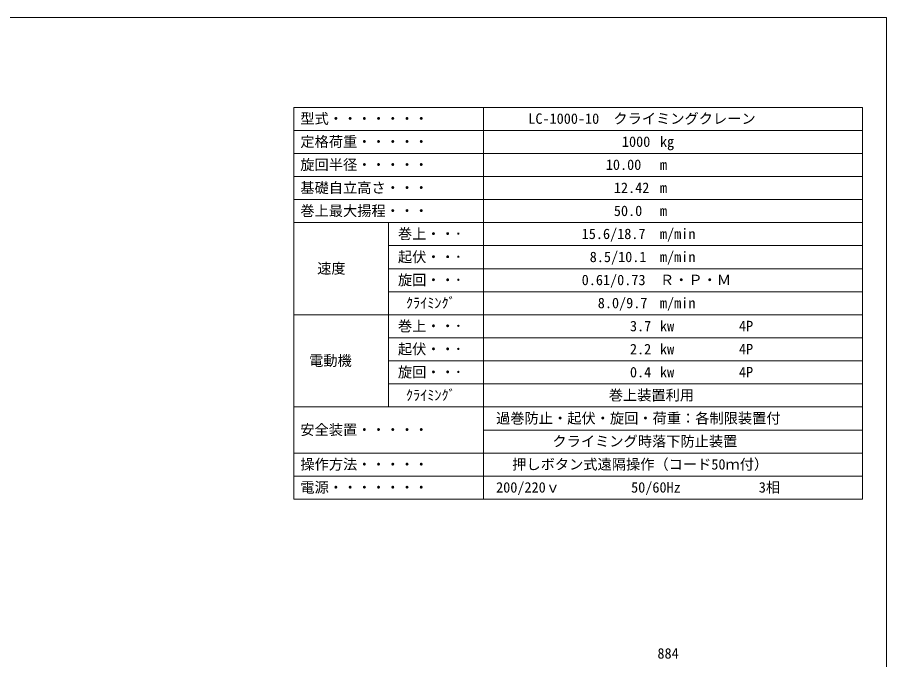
# Model space of a CAD drawing. Units: millimetres on the paper, enlarged 60 times. Extents: x -11991 to 12183, y -9047 to 7922.
# Drawn here: x 1180 to 12183, y -514 to 7614 of the extents above; entities that cross this region are included whole.
import ezdxf
from ezdxf.enums import TextEntityAlignment as Align

# ---------------------------------------------------------------- set-up
doc = ezdxf.new("R2010")
doc.units = ezdxf.units.MM
doc.header["$LTSCALE"] = 60
for name, color, linetype, lineweight in [('0-6', 4, 'Continuous', 9), ('F-0', 7, 'Continuous', 18), ('F-2', 7, 'Continuous', 18)]:
    doc.layers.add(name, color=color, linetype=linetype, lineweight=lineweight)
doc.styles.add('ＭＳ ゴシック', font='')
doc.styles.add('ＭＳ 明朝', font='')
doc.styles.get('ＭＳ ゴシック').set_extended_font_data('MS Gothic')
doc.styles.get('ＭＳ 明朝').set_extended_font_data('MS Mincho')

msp = doc.modelspace()

# ---------------------------------------------------------------- linework, layer by layer
at = {"layer": 'F-0', "color": 3, "lineweight": 9}
for p, q in [((570.36, 7613.85), (12183.04, 7613.85)), ((12183.04, 7613.85), (12183.04, -9046.7))]:
    msp.add_line(p, q, dxfattribs=at)
at = {"layer": 'F-2'}
for p, q in [((4678.42, 6475.05), (11878.42, 6475.05)), ((4678.42, 6475.05), (4678.42, 1516.72)), ((7078.42, 6475.05), (7078.42, 1516.72)), ((11878.42, 6475.05), (11878.42, 1516.72)), ((4678.42, 6183.39), (11878.42, 6183.39)), ((4678.42, 5891.72), (11878.42, 5891.72)), ((4678.42, 5600.05), (11878.42, 5600.05)), ((4678.42, 5308.39), (11878.42, 5308.39)), ((4678.42, 5016.72), (11878.42, 5016.72)), ((5878.42, 5016.72), (5878.42, 2683.39)), ((5878.42, 4725.05), (11878.42, 4725.05)), ((5878.42, 4433.39), (11878.42, 4433.39)), ((5878.42, 4141.72), (11878.42, 4141.72)), ((4678.42, 3850.05), (11878.42, 3850.05)), ((5878.42, 3558.39), (11878.42, 3558.39)), ((5878.42, 3266.72), (11878.42, 3266.72)), ((5878.42, 2975.05), (11878.42, 2975.05)), ((4678.42, 2683.39), (11878.42, 2683.39)), ((7078.42, 2391.72), (11878.42, 2391.72)), ((4678.42, 2100.05), (11878.42, 2100.05)), ((4678.42, 1808.39), (11878.42, 1808.39)), ((4678.42, 1516.72), (11878.42, 1516.72))]:
    msp.add_line(p, q, dxfattribs=at)

# ---------------------------------------------------------------- texts
at = {"layer": '0-6', "color": 7, "style": 'ＭＳ 明朝'}
msp.add_text('884', height=132, dxfattribs=at).set_placement((9281.89, -540.63), align=Align.BOTTOM_LEFT)
at = {"layer": 'F-2', "style": 'ＭＳ ゴシック'}
for s, p in [('型式・・・・・・・', (4761.75, 6227.37)), ('LC-1000-10  クライミングクレーン', (7647.13, 6227.37)), ('定格荷重・・・・・', (4761.75, 5935.7)), ('1000', (8832.31, 5935.7)), ('kg', (9313.79, 5935.7)), ('旋回半径・・・・・', (4761.75, 5644.04)), ('10.00 ', (8628.61, 5644.04)), ('m', (9313.79, 5644.04)), ('基礎自立高さ・・・', (4761.75, 5352.37)), ('12.42', (8730.46, 5352.37)), ('m', (9313.79, 5352.37)), ('巻上最大揚程・・・', (4761.75, 5060.7)), ('50.0 ', (8730.46, 5060.7)), ('m', (9313.79, 5060.7)), ('巻上・・･', (5996.58, 4769.04)), ('15.6/18.7', (8323.05, 4769.04)), ('m/min', (9313.79, 4769.04)), ('起伏・・･', (5996.58, 4477.37)), ('8.5/10.1', (8424.9, 4477.37)), ('m/min', (9313.79, 4477.37)), ('速度', (4974.71, 4331.54)), ('旋回・・･', (5996.58, 4185.7)), ('0.61/0.73', (8323.05, 4185.7)), ('Ｒ・Ｐ・Ｍ', (9313.79, 4185.7)), ('ｸﾗｲﾐﾝｸﾞ', (6098.43, 3894.04)), ('8.0/9.7', (8526.76, 3894.04)), ('m/min', (9313.79, 3894.04)), ('巻上・・･', (5996.58, 3602.37)), ('3.7', (8934.16, 3602.37)), ('kw', (9313.79, 3602.37)), ('4P', (10313.79, 3602.37)), ('起伏・・･', (5996.58, 3310.7)), ('2.2', (8934.16, 3310.7)), ('kw', (9313.79, 3310.7)), ('4P', (10313.79, 3310.7)), ('電動機', (4872.86, 3164.87)), ('旋回・・･', (5996.58, 3019.04)), ('kw', (9313.79, 3019.04)), ('0.4', (8934.16, 3019.04)), ('4P', (10313.79, 3019.04)), ('ｸﾗｲﾐﾝｸﾞ', (6098.43, 2727.37)), ('巻上装置利用', (8665.65, 2727.37)), ('過巻防止・起伏・旋回・荷重：各制限装置付', (7239.72, 2435.7)), ('安全装置・・・・・', (4761.75, 2289.87)), ('クライミング時落下防止装置', (7952.68, 2144.04)), ('操作方法・・・・・', (4761.75, 1852.37)), ('押しボタン式遠隔操作（コード50ｍ付）', (7443.42, 1852.37)), ('電源・・・・・・・', (4761.75, 1560.7)), ('200/220ｖ\u3000\u3000\u3000\u3000\u300050/60Hz           3相', (7239.72, 1560.7))]:
    msp.add_text(s, height=132, dxfattribs=at).set_placement(p, align=Align.BOTTOM_LEFT)

doc.saveas('drawing.dxf')
